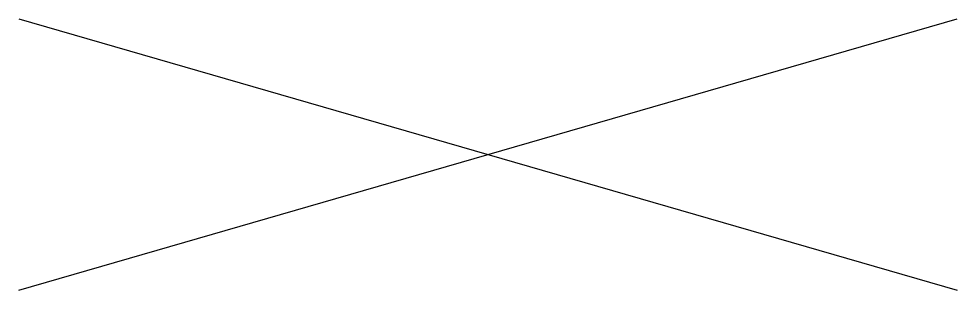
# Model space of a CAD drawing. Extents: x 10 to 200, y 10 to 65.
import ezdxf

# ---------------------------------------------------------------- set-up
doc = ezdxf.new("R2010")
doc.units = 0
doc.header["$LTSCALE"] = 0.001
doc.layers.add('31_adj2-car200', color=7, linetype='Continuous')

msp = doc.modelspace()

# ---------------------------------------------------------------- linework, layer by layer
at = {"layer": '31_adj2-car200', "flags": 128}
for points in [[(10, 10), (200, 65)], [(10, 65), (200, 10)]]:
    msp.add_lwpolyline(points, dxfattribs=at)

doc.saveas('drawing.dxf')
